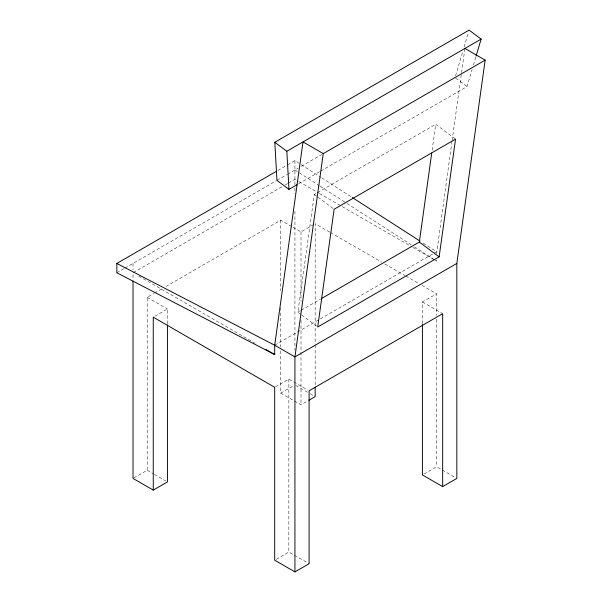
<?xml version="1.0" encoding="UTF-8"?>
<svg xmlns="http://www.w3.org/2000/svg" width="602" height="602" viewBox="0 0 602 602"><rect width="100%" height="100%" fill="white"/><g stroke="black" fill="none" stroke-linecap="round" stroke-linejoin="round"><path stroke-width="0.45" stroke-dasharray="3.01 2.26" d="M300.842 314.349L297.907 312.152L314.319 194.416L316.75 193.009M432.123 150.267L435.743 124.305L455.541 139.145M451.982 141.335L436.593 253.623M452.11 140.409L461.425 73.557M461.553 72.631L464.925 48.446M455.579 75.769L462.742 51.591M464.067 47.114L468.574 31.891M320.655 171.081L467.054 86.56L472.096 69.546M473.42 65.069L476.077 56.114M277.853 170.479L286.8 165.309M287.613 164.843L294.927 160.614L300.436 164.158M116.841 272.781L124.155 268.56M124.968 268.093L276.228 180.766M277.04 180.291L286.8 174.663M287.53 174.271L298.103 168.169M301.354 166.295L321.679 154.556M281.909 186.831L133.027 272.781L133.027 280.299M285.167 184.949L287.605 183.542M288.418 183.068L294.927 179.313L298.186 181.194M298.69 183.768L319.843 171.555M317.555 192.542L435.743 124.305M133.817 477.973L147.197 470.245L147.197 297.32L153.713 293.558M154.526 293.091L162.668 288.388M165.926 286.507L280.765 220.204L292.098 226.751M154.842 316.276L167.431 309.007L167.431 324.042M292.903 227.217L301 231.89L313.589 224.621M297.907 312.152L300.338 310.745M301.15 310.278L320.573 299.066M274.693 345.224L433.335 253.63M434.155 253.164L436.593 251.756L422.423 242.636M275.475 386.838L288.855 379.109L307.479 389.863M422.423 323.613L422.423 301.993L436.593 293.814L436.593 315.433M280.765 350.838L280.765 393.136L293.355 385.867M280.765 393.136L301 404.815L308.081 400.729M276.265 559.311L288.855 552.034L309.097 563.72M423.996 474.015L436.593 466.746L441.447 469.545M298.998 181.661L318.541 192.941M319.353 193.415L412.167 247.001M412.98 247.467L434.147 259.688M434.96 260.162L436.593 261.102L436.593 259.229M329.738 232.124L315.17 223.711L315.17 344.005M330.551 232.59L381.548 262.036M384.783 263.902L405.018 275.588M405.831 276.055L418.781 283.534M422.025 285.401L436.593 293.814M422.423 301.993L441.853 313.213M138.723 276.077L255.15 343.29M147.197 297.32L167.431 309.007M295.74 385.423L309.503 393.369M310.308 393.836L315.17 396.635M442.259 470.011L456.023 477.958M147.197 470.245L153.668 473.985M154.481 474.451L165.813 480.998M301.226 164.67L320.904 177.327M321.686 177.831L351.591 197.072M294.927 169.967L319.323 185.657M320.113 186.168L346.082 202.874M346.872 203.378L411.407 244.901M414.552 246.925L435.02 260.087M455.797 78.125L467.054 86.56M314.319 194.416L317.254 196.613M317.984 197.163L334.118 209.248M301.579 314.899L316.976 326.434M436.593 319.188L436.593 466.746M315.17 344.946L315.17 386.303M301 231.89L301 301.436M301 320.234L301 351.244M301 352.185L301 404.815M294.927 160.614L294.927 186.823M294.927 187.764L294.927 193.4M294.927 211.242L294.927 350.213M288.855 379.109L288.855 552.034M280.765 220.204L280.765 290.691M280.765 307.607L280.765 347.083M133.027 263.435L133.027 269.982"/><path stroke-width="0.9" d="M485.159 60.132L323.259 153.6L294.927 356.911L294.927 571.9L309.097 563.72L309.097 390.796L442.666 313.68L442.666 486.604L456.828 478.424L456.828 263.435L485.159 60.132L464.925 48.446M321.385 298.592L419.338 242.042L431.739 153.043M439.136 256.881L455.541 139.145L334.118 209.248L317.705 326.984L439.136 256.881L419.338 242.042M476.077 56.114L481.118 39.1L469.108 30.1L274.821 142.268L276.958 180.382L288.968 189.374L297.064 184.701M288.968 189.374L286.83 151.268L481.118 39.1M323.259 153.6L303.024 141.921L274.693 345.224L274.693 354.57L116.841 272.781L116.841 263.435L276.228 171.412M456.828 263.435L294.927 356.911L274.693 345.224L116.841 263.435M133.027 281.232L133.027 478.424L153.262 490.111L167.431 481.931L167.431 324.982M308.871 400.277L315.17 396.635L315.17 387.244M265.738 349.401L274.693 354.57M442.666 486.604L422.423 474.925L422.423 324.553M294.927 571.9L274.693 560.214L274.693 387.289L153.262 317.186L153.262 490.111M352.381 197.576L420.068 241.124M274.821 142.268L286.83 151.268"/></g></svg>
